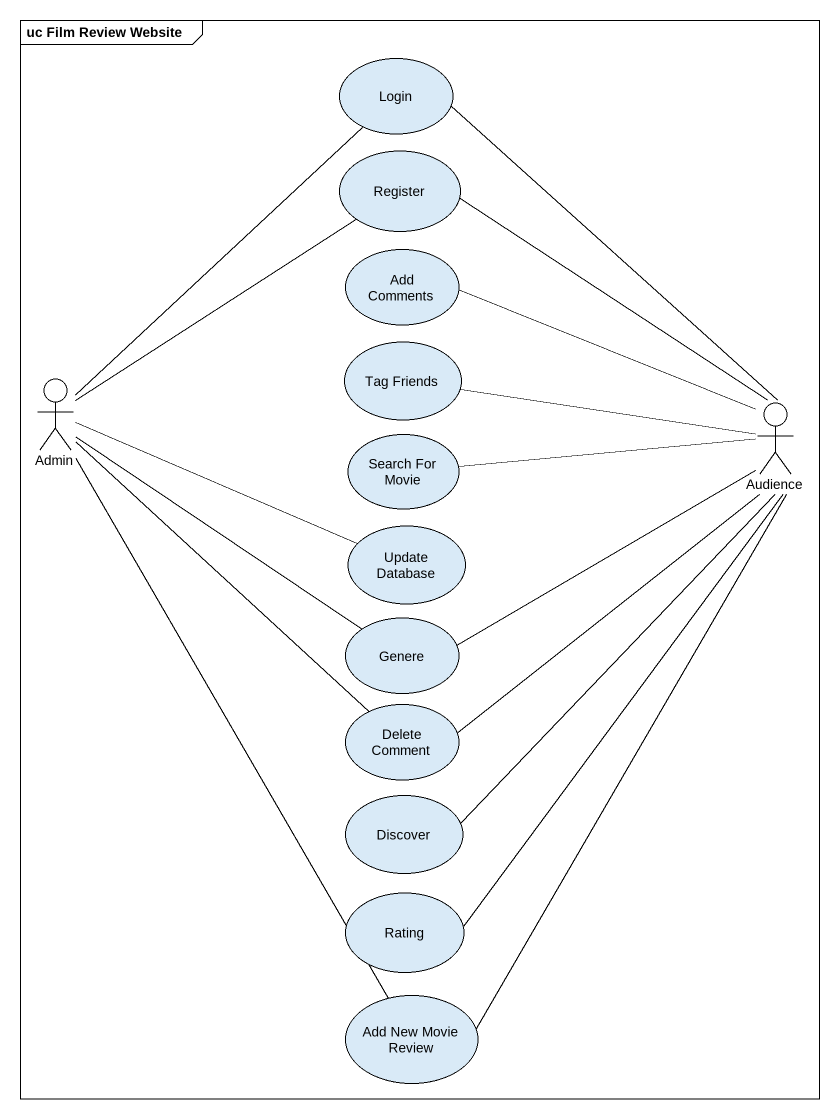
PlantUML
@startuml
mainframe uc Film Review Website
usecase Login
usecase Register
usecase "Add Comments" as Add_Comments
usecase "Tag Friends" as Tag_Friends
actor Admin
usecase "Search For Movie" as Search_For_Movie
actor Audience
usecase "Update Database" as Update_Database
usecase Genere
usecase "Delete Comment" as Delete_Comment
usecase Discover
usecase Rating
usecase "Add New Movie Review" as Add_New_Movie_Review
Admin -up- Login
Admin -up- Register
Admin -right- Update_Database
Admin -right- Genere
Admin -- Delete_Comment
Admin -- Add_New_Movie_Review
Audience -up- Login
Audience -up- Register
Audience -left- Add_Comments
Audience -left- Tag_Friends
Audience -left- Search_For_Movie
Audience -left- Genere
Audience -- Delete_Comment
Audience -- Discover
Audience -- Rating
Audience -- Add_New_Movie_Review
@enduml
